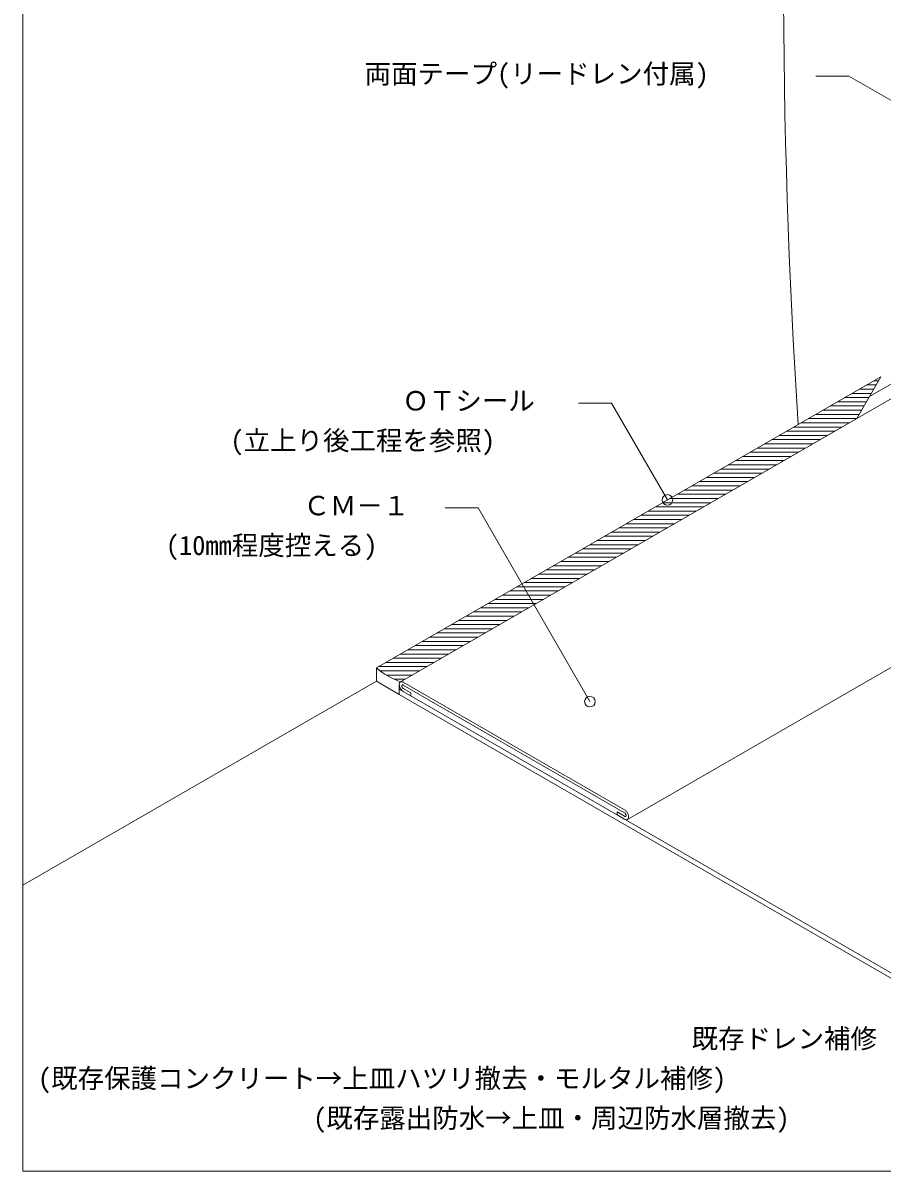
# Model space of a CAD drawing. Units: millimetres, scale not verified. Extents: x -690 to 690, y -477 to 478.
# Drawn here: x -690 to -365.5, y -477.4 to -43.9 of the extents above; entities that cross this region are included whole.
import ezdxf
from ezdxf.enums import TextEntityAlignment as Align

# ---------------------------------------------------------------- set-up
doc = ezdxf.new("R2010")
doc.units = ezdxf.units.MM
doc.header["$LTSCALE"] = 2
for name, color, linetype, lineweight in [('0-1_WAKU', 7, 'Continuous', 18), ('0-2_KUTAI', 3, 'Continuous', 18), ('0-3_BOUSUI', 1, 'Continuous', 18), ('0-4_MOJI', 7, 'Continuous', 18), ('0-5_HATCH', 9, 'Continuous', 18), ('0-6_KANAMONO', 4, 'Continuous', 18)]:
    doc.layers.add(name, color=color, linetype=linetype, lineweight=lineweight)
doc.styles.add('ＭＳ ゴシック', font='')
doc.styles.get('ＭＳ ゴシック').set_extended_font_data('MS Gothic')

msp = doc.modelspace()

# ---------------------------------------------------------------- linework, layer by layer
at = {"layer": '0-1_WAKU'}
msp.add_lwpolyline([(-690, -477.442), (690, -477.442), (690, 477.558), (-690, 477.558)], close=True, dxfattribs=at)
at = {"layer": '0-2_KUTAI'}
for p, q in [((-340, -167.442), (-370.3, -184.935)), ((-556.506, -292.442), (-690, -369.514))]:
    msp.add_line(p, q, dxfattribs=at)
at = {"layer": '0-3_BOUSUI'}
for p, q in [((-556.506, -287.454), (-365.981, -177.454)), ((-365.981, -177.454), (-375.085, -193.223)), ((-547.402, -292.711), (-375.085, -193.223)), ((-547.846, -295.442), (-547.402, -295.185)), ((-547.846, -295.442), (-236.077, -475.442)), ((-547.846, -295.442), (-547.846, -297.442)), ((-547.846, -297.442), (-236.077, -477.442))]:
    msp.add_line(p, q, dxfattribs=at)
msp.add_lwpolyline([(-547.846, -293.675), (-547.846, -295.442), (-547.846, -297.442), (-556.506, -292.442), (-556.506, -287.454)], dxfattribs=at)
for centre, radius, start, end in [((2218.837, -24.532), 2621.583, 176.28983, 183.73836), ((-536.451, -263.23), 31.448, 230.37843, 249.62157), ((-546.218, -293.675), 1.628, 165.86539, 180), ((-546.924, -293.464), 0.893, 122.40465, 167.93845)]:
    msp.add_arc(centre, radius, start, end, dxfattribs=at)
at = {"layer": '0-4_MOJI'}
for p, q in [((-390.507, -63.897), (-378.007, -63.897)), ((-378.007, -63.897), (-314.936, -100.311)), ((-480.202, -187.409), (-467.702, -187.409)), ((-467.702, -187.409), (-446.582, -223.99)), ((-530.588, -227.012), (-518.088, -227.012)), ((-518.088, -227.012), (-475.849, -300.173))]:
    msp.add_line(p, q, dxfattribs=at)
for centre in [(-446.582, -223.99), (-475.849, -300.173)]:
    msp.add_circle(centre, 2, dxfattribs=at)
at = {"layer": '0-5_HATCH'}
for p, q in [((-367.785, -180.579), (-371.393, -180.579)), ((-366.868, -178.992), (-368.644, -178.992)), ((-370.535, -185.342), (-379.642, -185.342)), ((-369.618, -183.754), (-376.893, -183.754)), ((-368.702, -182.167), (-374.143, -182.167)), ((-373.284, -190.104), (-387.891, -190.104)), ((-372.368, -188.517), (-385.141, -188.517)), ((-371.451, -186.929), (-382.392, -186.929)), ((-377.932, -194.867), (-396.14, -194.867)), ((-375.182, -193.279), (-393.39, -193.279)), ((-374.201, -191.692), (-390.641, -191.692)), ((-383.431, -198.042), (-401.639, -198.042)), ((-380.681, -196.454), (-398.89, -196.454)), ((-391.68, -202.804), (-409.888, -202.804)), ((-388.93, -201.217), (-407.139, -201.217)), ((-386.181, -199.629), (-404.389, -199.629)), ((-399.929, -207.567), (-418.137, -207.567)), ((-397.179, -205.979), (-415.387, -205.979)), ((-394.429, -204.392), (-412.638, -204.392)), ((-408.178, -212.329), (-426.386, -212.329)), ((-405.428, -210.742), (-423.636, -210.742)), ((-402.678, -209.154), (-420.887, -209.154)), ((-413.677, -215.504), (-431.885, -215.504)), ((-410.927, -213.917), (-429.136, -213.917)), ((-421.926, -220.267), (-440.134, -220.267)), ((-419.176, -218.679), (-437.384, -218.679)), ((-416.427, -217.092), (-434.635, -217.092)), ((-430.175, -225.029), (-448.383, -225.029)), ((-427.425, -223.442), (-445.633, -223.442)), ((-424.675, -221.854), (-442.884, -221.854)), ((-438.424, -229.792), (-456.632, -229.792)), ((-435.674, -228.204), (-453.882, -228.204)), ((-432.924, -226.617), (-451.133, -226.617)), ((-443.923, -232.967), (-462.131, -232.967)), ((-441.173, -231.379), (-459.382, -231.379)), ((-452.172, -237.729), (-470.38, -237.729)), ((-449.422, -236.142), (-467.63, -236.142)), ((-446.672, -234.554), (-464.881, -234.554)), ((-460.421, -242.492), (-478.629, -242.492)), ((-457.671, -240.904), (-475.879, -240.904)), ((-454.921, -239.317), (-473.13, -239.317)), ((-465.92, -245.667), (-484.128, -245.667)), ((-463.17, -244.079), (-481.379, -244.079)), ((-474.169, -250.429), (-492.377, -250.429)), ((-471.419, -248.842), (-489.627, -248.842)), ((-468.67, -247.254), (-486.878, -247.254)), ((-482.418, -255.192), (-500.626, -255.192)), ((-479.668, -253.604), (-497.876, -253.604)), ((-476.918, -252.017), (-495.127, -252.017)), ((-490.667, -259.954), (-508.875, -259.954)), ((-487.917, -258.367), (-506.125, -258.367)), ((-485.167, -256.779), (-503.376, -256.779)), ((-496.166, -263.129), (-514.374, -263.129)), ((-493.416, -261.542), (-511.624, -261.542)), ((-504.415, -267.892), (-522.623, -267.892)), ((-501.665, -266.304), (-519.873, -266.304)), ((-498.915, -264.717), (-517.124, -264.717)), ((-512.664, -272.654), (-530.872, -272.654)), ((-509.914, -271.067), (-528.122, -271.067)), ((-507.164, -269.479), (-525.373, -269.479)), ((-520.913, -277.417), (-539.121, -277.417)), ((-518.163, -275.829), (-536.371, -275.829)), ((-515.413, -274.242), (-533.622, -274.242)), ((-526.412, -280.592), (-544.62, -280.592)), ((-523.662, -279.004), (-541.87, -279.004)), ((-534.661, -285.354), (-552.869, -285.354)), ((-531.911, -283.767), (-550.119, -283.767)), ((-529.161, -282.179), (-547.37, -282.179)), ((-537.41, -286.942), (-555.619, -286.942)), ((-540.16, -288.529), (-555.132, -288.529)), ((-542.91, -290.117), (-552.765, -290.117)), ((-545.659, -291.704), (-549.802, -291.704))]:
    msp.add_line(p, q, dxfattribs=at)
at = {"layer": '0-6_KANAMONO'}
for p, q in [((-547.402, -292.711), (-339.556, -172.711)), ((-461.687, -344.673), (-337.79, -273.141)), ((-462.759, -341.067), (-546.331, -292.817)), ((-546.331, -293.917), (-462.759, -342.167))]:
    msp.add_line(p, q, dxfattribs=at)
for points in [[(-546.331, -296.317), (-543.516, -297.942), (-543.516, -296.842), (-546.331, -295.217)], [(-462.759, -343.467), (-465.574, -341.842), (-465.574, -342.942), (-462.759, -344.567)]]:
    msp.add_lwpolyline(points, dxfattribs=at)
for centre, radius, start, end in [((-546.218, -293.675), 1.628, 165.86539, 180.5764), ((-545.412, -293.675), 2.434, 180.38937, 191.54503), ((-546.773, -293.53), 1.054, 145.14004, 166.17422), ((-544.683, -293.528), 3.178, 191.52355, 201.5775), ((-547.022, -293.361), 0.753, 120.26843, 144.81701), ((-544.289, -293.382), 3.598, 201.42951, 210.08802), ((-547.028, -293.367), 0.756, 95.22559, 119.68897), ((-547.008, -293.669), 1.058, 73.86419, 94.82155), ((-546.289, -294.236), 0.605, 165.86539, 180.5764), ((-545.989, -294.236), 0.904, 180.38937, 191.54503), ((-545.719, -294.181), 1.18, 191.52355, 201.5775), ((-546.495, -294.182), 0.392, 145.14004, 166.17422), ((-546.588, -294.119), 0.28, 120.26843, 144.81701), ((-545.572, -294.127), 1.336, 201.42951, 210.08802), ((-546.59, -294.121), 0.281, 95.22559, 119.68897), ((-545.535, -294.106), 1.379, 210.04574, 218.43673), ((-547.166, -294.237), 1.648, 59.51297, 74.04524), ((-546.582, -294.233), 0.393, 73.86419, 94.82155), ((-546.641, -294.444), 0.612, 59.51297, 74.04524), ((-544.189, -293.327), 3.712, 210.04574, 218.43673), ((-544.615, -293.667), 3.167, 218.40443, 228.49452), ((-545.102, -294.221), 2.429, 228.4431, 239.62249), ((-545.693, -294.233), 1.176, 218.40443, 228.49452), ((-545.874, -294.438), 0.902, 228.4431, 239.62249), ((-463.988, -343.162), 2.429, 48.4431, 59.62249), ((-463.215, -342.945), 0.902, 48.4431, 59.62249), ((-463.396, -343.151), 1.176, 38.40443, 48.49452), ((-463.555, -343.277), 1.379, 30.04574, 38.43673), ((-464.475, -343.716), 3.167, 38.40443, 48.49452), ((-464.901, -344.057), 3.712, 30.04574, 38.43673), ((-464.8, -344.002), 3.598, 21.42951, 30.08802), ((-462.449, -342.939), 0.612, 239.51297, 254.04524), ((-461.923, -343.147), 1.648, 239.51297, 254.04524), ((-462.508, -343.15), 0.393, 253.86419, 274.82155), ((-462.5, -343.262), 0.281, 275.22559, 299.68897), ((-462.082, -343.715), 1.058, 253.86419, 274.82155), ((-463.517, -343.257), 1.336, 21.42951, 30.08802), ((-462.502, -343.264), 0.28, 300.26843, 324.81701), ((-462.595, -343.202), 0.392, 325.14004, 346.17422), ((-463.371, -343.203), 1.18, 11.52355, 21.5775), ((-462.801, -343.148), 0.605, 345.86539, 0.5764), ((-463.1, -343.148), 0.904, 0.38937, 11.54503), ((-462.062, -344.016), 0.756, 275.22559, 299.68897), ((-462.067, -344.022), 0.753, 300.26843, 324.81701), ((-464.407, -343.856), 3.178, 11.52355, 21.5775), ((-462.317, -343.854), 1.054, 325.14004, 346.17422), ((-463.678, -343.708), 2.434, 0.38937, 11.54503), ((-462.871, -343.708), 1.628, 345.86539, 0.5764)]:
    msp.add_arc(centre, radius, start, end, dxfattribs=at)

# ---------------------------------------------------------------- texts
at = {"layer": '0-4_MOJI', "style": 'ＭＳ ゴシック'}
for s, p in [('両面テープ(リードレン付属)', (-560.941, -68.897)), ('ＯＴシール', (-546.677, -192.409)), ('(立上り後工程を参照)', (-611.651, -207.409)), ('ＣＭ－１', (-584.068, -232.012)), ('(10mm程度控える)', (-636.048, -247.012)), ('既存ドレン補修', (-437.44, -433.296)), ('(既存保護コンクリート→上皿ハツリ撤去・モルタル補修)', (-684.344, -448.296)), ('(既存露出防水→上皿・周辺防水層撤去)', (-580.384, -463.296))]:
    msp.add_text(s, height=7.331, dxfattribs=at).set_placement(p, align=Align.BOTTOM_LEFT)

doc.saveas('drawing.dxf')
